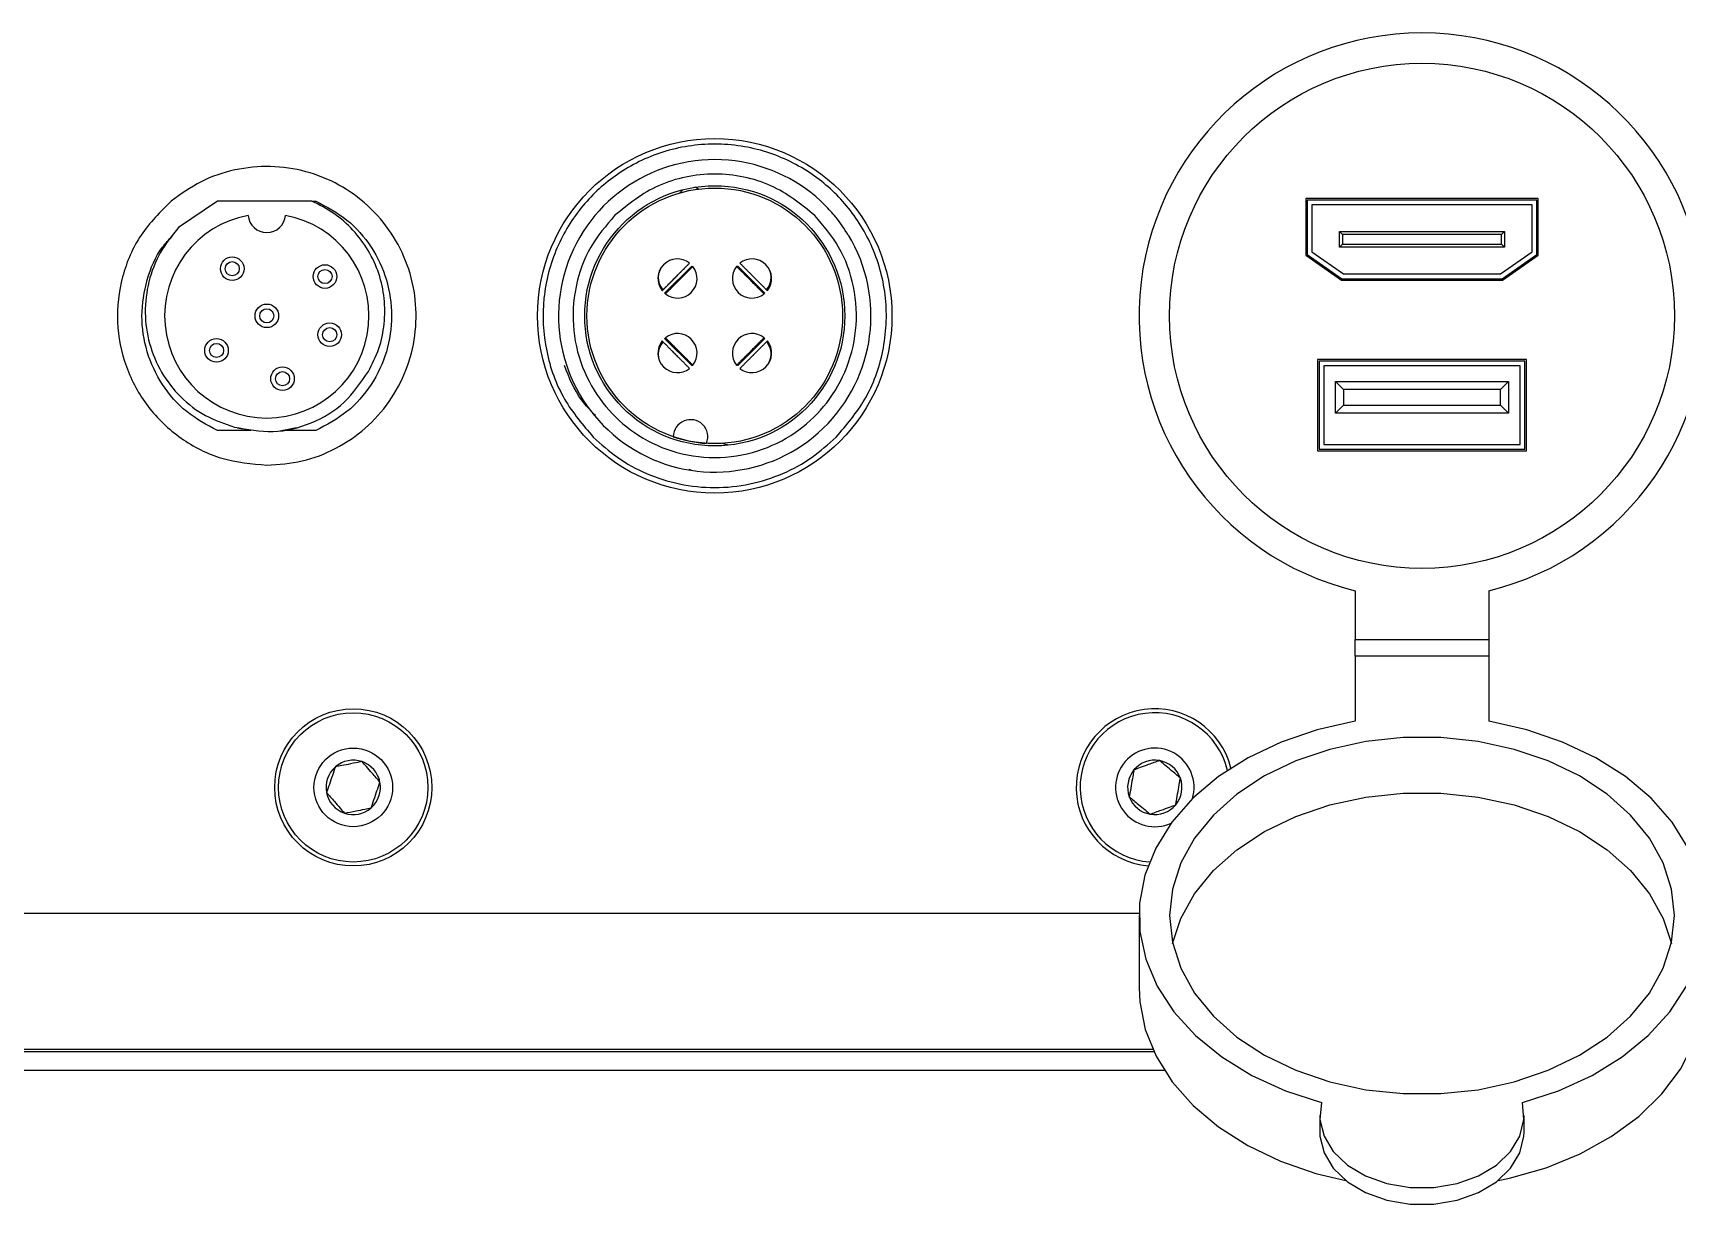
# Model space of a CAD drawing. Header units: millimetres. Extents: x 0 to 279, y 0 to 216.
# Drawn here: x 42.84 to 63.76, y 37.14 to 52.04 of the extents above; entities that cross this region are included whole.
import ezdxf

# ---------------------------------------------------------------- set-up
doc = ezdxf.new("R2010")
doc.units = ezdxf.units.MM

msp = doc.modelspace()

# ---------------------------------------------------------------- linework, layer by layer
at = {"color": 7, "linetype": 'Continuous', "lineweight": 25}
for p, q in [((51.106, 50.042), (51.066, 50.002)), ((51.301, 50.051), (51.267, 50.075)), ((45.186, 49.898), (44.689, 49.561)), ((46.383, 49.898), (45.186, 49.898)), ((46.383, 49.898), (46.437, 49.898)), ((61.992, 49.931), (59.032, 49.931)), ((59.032, 49.931), (59.032, 49.21)), ((59.052, 49.911), (59.052, 49.22)), ((61.972, 49.911), (59.052, 49.911)), ((61.912, 49.851), (59.112, 49.851)), ((59.112, 49.851), (59.112, 49.251)), ((61.912, 49.251), (61.912, 49.851)), ((61.972, 49.22), (61.972, 49.911)), ((61.992, 49.21), (61.992, 49.931)), ((59.462, 49.311), (59.462, 49.511)), ((59.462, 49.511), (59.502, 49.471)), ((59.462, 49.511), (61.562, 49.511)), ((59.502, 49.471), (59.502, 49.351)), ((61.522, 49.471), (59.502, 49.471)), ((61.562, 49.511), (61.522, 49.471)), ((61.522, 49.351), (61.522, 49.471)), ((61.562, 49.511), (61.562, 49.311)), ((59.032, 49.21), (59.487, 48.891)), ((59.052, 49.22), (59.493, 48.911)), ((59.112, 49.251), (59.512, 48.971)), ((59.502, 49.351), (59.462, 49.311)), ((61.562, 49.311), (59.462, 49.311)), ((59.502, 49.351), (61.522, 49.351)), ((61.512, 48.971), (61.912, 49.251)), ((61.522, 49.351), (61.562, 49.311)), ((61.531, 48.911), (61.972, 49.22)), ((61.537, 48.891), (61.992, 49.21)), ((51.188, 49.104), (50.846, 48.762)), ((50.878, 48.73), (51.22, 49.072)), ((51.22, 49.072), (51.233, 49.067)), ((51.804, 49.072), (52.145, 48.73)), ((59.512, 48.971), (61.512, 48.971)), ((52.025, 48.915), (51.989, 48.951)), ((59.487, 48.891), (61.537, 48.891)), ((59.493, 48.911), (61.531, 48.911)), ((52.145, 48.73), (52.14, 48.717)), ((50.878, 48.147), (50.883, 48.16)), ((51.22, 47.805), (50.878, 48.147)), ((52.145, 48.147), (51.804, 47.805)), ((50.999, 47.961), (51.035, 47.925)), ((51.989, 47.925), (52.025, 47.961)), ((51.804, 47.805), (51.79, 47.81)), ((61.842, 47.881), (59.182, 47.881)), ((59.182, 47.881), (59.182, 46.721)), ((59.202, 47.861), (59.202, 46.741)), ((61.822, 47.861), (59.202, 47.861)), ((59.262, 47.801), (59.262, 46.801)), ((61.762, 47.801), (59.262, 47.801)), ((61.762, 46.801), (61.762, 47.801)), ((61.822, 46.741), (61.822, 47.861)), ((61.842, 46.721), (61.842, 47.881)), ((59.412, 47.201), (59.412, 47.601)), ((59.412, 47.601), (59.512, 47.501)), ((59.412, 47.601), (61.612, 47.601)), ((59.512, 47.501), (59.512, 47.301)), ((61.512, 47.501), (59.512, 47.501)), ((61.612, 47.601), (61.512, 47.501)), ((61.512, 47.301), (61.512, 47.501)), ((61.612, 47.601), (61.612, 47.201)), ((59.512, 47.301), (59.412, 47.201)), ((59.512, 47.301), (61.512, 47.301)), ((61.512, 47.301), (61.612, 47.201)), ((61.612, 47.201), (59.412, 47.201)), ((45.608, 46.978), (45.186, 46.978)), ((45.433, 47.014), (45.508, 46.999)), ((46.19, 47.014), (45.982, 46.972)), ((46.437, 46.978), (46.015, 46.978)), ((51.683, 46.792), (51.612, 46.815)), ((59.182, 46.721), (61.842, 46.721)), ((59.202, 46.741), (61.822, 46.741)), ((59.262, 46.801), (61.762, 46.801)), ((51.219, 46.472), (51.186, 46.482)), ((59.662, 44.94), (59.662, 44.321)), ((61.362, 44.94), (61.362, 44.321)), ((59.662, 44.321), (61.362, 44.321)), ((59.662, 44.109), (59.662, 44.321)), ((61.362, 44.321), (61.362, 44.109)), ((59.662, 44.109), (59.662, 43.28)), ((61.362, 44.109), (59.662, 44.109)), ((61.362, 44.109), (61.362, 43.28)), ((26.912, 40.838), (56.912, 40.838)), ((56.912, 40.806), (56.912, 39.887)), ((22.405, 39.108), (57.085, 39.108)), ((57.101, 39.072), (22.405, 39.072)), ((22.405, 38.838), (57.232, 38.838)), ((59.212, 38.261), (59.212, 38.049)), ((61.812, 38.049), (61.812, 38.261))]:
    msp.add_line(p, q, dxfattribs=at)
at = {"color": 7, "linetype": 'Continuous', "lineweight": 25, "flags": 128}
for points in [[(51.79, 49.067), (51.794, 49.068), (51.804, 49.072)], [(50.883, 48.717), (50.882, 48.721), (50.878, 48.73)], [(52.14, 48.16), (52.142, 48.156), (52.145, 48.146)], [(51.233, 47.81), (51.229, 47.808), (51.22, 47.805)], [(59.662, 43.28), (59.178, 43.171), (58.721, 43.015), (58.3, 42.815), (57.922, 42.575), (57.596, 42.299), (57.328, 41.995), (57.123, 41.666), (56.986, 41.321), (56.919, 40.965), (56.923, 40.606), (56.998, 40.251), (57.144, 39.907), (57.356, 39.581), (57.631, 39.279), (57.964, 39.008), (58.347, 38.773), (58.773, 38.577), (59.233, 38.427)], [(61.79, 38.427), (62.251, 38.577), (62.677, 38.773), (63.06, 39.008), (63.392, 39.279), (63.667, 39.581), (63.88, 39.907), (64.025, 40.251), (64.101, 40.606), (64.105, 40.965), (64.038, 41.321), (63.9, 41.666), (63.695, 41.995), (63.427, 42.299), (63.101, 42.575), (62.724, 42.815), (62.302, 43.015), (61.845, 43.171), (61.362, 43.28)], [(63.725, 40.806), (63.689, 41.145), (63.582, 41.476), (63.407, 41.792), (63.167, 42.086), (62.867, 42.352), (62.515, 42.583), (62.118, 42.774), (61.686, 42.921), (61.227, 43.021), (60.752, 43.072), (60.272, 43.072), (59.797, 43.021), (59.338, 42.921), (58.905, 42.774), (58.509, 42.583), (58.157, 42.352), (57.857, 42.086), (57.617, 41.792), (57.442, 41.476), (57.335, 41.145), (57.299, 40.806), (57.335, 40.468), (57.442, 40.137), (57.617, 39.821), (57.857, 39.526), (58.157, 39.261), (58.509, 39.03), (58.905, 38.839), (59.338, 38.691), (59.797, 38.591), (60.272, 38.541), (60.752, 38.541), (61.227, 38.591), (61.686, 38.691), (62.118, 38.839), (62.515, 39.03), (62.867, 39.261), (63.167, 39.526), (63.407, 39.821), (63.582, 40.137), (63.689, 40.468), (63.725, 40.806)], [(57.338, 40.453), (57.442, 40.769), (57.617, 41.085), (57.857, 41.379), (58.157, 41.644), (58.509, 41.875), (58.905, 42.067), (59.338, 42.214), (59.797, 42.314), (60.272, 42.365), (60.752, 42.365), (61.227, 42.314), (61.686, 42.214), (62.118, 42.067), (62.515, 41.875), (62.867, 41.644), (63.167, 41.379), (63.407, 41.085), (63.582, 40.769), (63.686, 40.453)], [(56.912, 39.887), (56.921, 39.709), (56.99, 39.358), (57.129, 39.016), (57.333, 38.692), (57.599, 38.391), (57.922, 38.119), (58.295, 37.881), (58.712, 37.682), (59.163, 37.527), (59.543, 37.435)], [(61.48, 37.435), (61.624, 37.466), (62.09, 37.599), (62.525, 37.777), (62.921, 37.995), (63.27, 38.251), (63.565, 38.538), (63.801, 38.852), (63.972, 39.185), (64.077, 39.533), (64.112, 39.887)], [(59.233, 38.427), (59.214, 38.213), (59.265, 38.002), (59.383, 37.804), (59.563, 37.632), (59.795, 37.494), (60.065, 37.397), (60.36, 37.348), (60.663, 37.348), (60.958, 37.397), (61.229, 37.494), (61.46, 37.632), (61.64, 37.804), (61.759, 38.002), (61.81, 38.213), (61.79, 38.427)], [(59.212, 38.049), (59.214, 38.001), (59.265, 37.789), (59.383, 37.592), (59.563, 37.42), (59.795, 37.282), (60.065, 37.185), (60.36, 37.136), (60.663, 37.136), (60.958, 37.185), (61.229, 37.282), (61.46, 37.42), (61.64, 37.592), (61.759, 37.789), (61.81, 38.001), (61.812, 38.049)]]:
    msp.add_lwpolyline(points, dxfattribs=at)
at = {"color": 7, "linetype": 'Continuous', "lineweight": 25}
for centre, radius in [((60.512, 48.438), 3.213), ((51.512, 48.438), 2.255), ((51.512, 48.438), 1.655), ((51.512, 48.438), 1.626), ((45.372, 49.038), 0.15), ((45.372, 49.038), 0.09), ((46.552, 48.938), 0.15), ((46.552, 48.938), 0.09), ((45.812, 48.438), 0.15), ((45.812, 48.438), 0.09), ((46.612, 48.198), 0.15), ((45.172, 47.998), 0.15), ((46.612, 48.198), 0.09), ((45.172, 47.998), 0.09), ((46.012, 47.638), 0.15), ((46.012, 47.638), 0.09), ((46.912, 42.438), 1), ((46.912, 42.438), 0.95), ((46.912, 42.438), 0.5)]:
    msp.add_circle(centre, radius, dxfattribs=at)
for centre, radius, start, end in [((60.512, 48.438), 3.6, 283.6571, 256.3429), ((51.512, 48.438), 1.988, 82.4856, 31.1489), ((51.512, 48.438), 1.988, 45, 82.4856), ((45.812, 48.438), 1.3, 100.5928, 79.4072), ((45.812, 49.738), 0.24, 185.2964, 354.7036), ((51.038, 48.913), 0.249, 51.7331, 218.2686), ((51.033, 48.917), 0.243, 135.0017, 219.6113), ((51.025, 48.925), 0.232, 135, 222.0039), ((51.038, 48.913), 0.249, 314.9998, 38.2808), ((51.986, 48.913), 0.249, 141.7214, 225.0002), ((51.986, 48.913), 0.249, 321.7331, 128.2686), ((51.991, 48.917), 0.243, 320.3904, 45.0055), ((51.998, 48.925), 0.232, 316.5298, 45), ((51.038, 48.913), 0.249, 231.7214, 315.0002), ((51.986, 48.913), 0.249, 224.9998, 308.2808), ((51.038, 47.964), 0.249, 44.9998, 128.2808), ((51.038, 47.964), 0.249, 321.7214, 45.0002), ((51.986, 47.964), 0.249, 134.9998, 218.2808), ((51.986, 47.964), 0.249, 51.7214, 135.0002), ((51.038, 47.964), 0.249, 141.7331, 308.2686), ((51.033, 47.959), 0.243, 140.3904, 224.9981), ((51.025, 47.952), 0.232, 136.5298, 225), ((51.986, 47.964), 0.249, 231.7331, 38.2686), ((51.991, 47.959), 0.243, 315.0039, 39.6113), ((51.998, 47.952), 0.232, 315.0002, 37.3906), ((51.204, 46.898), 0.219, 338.2132, 179.1742), ((51.512, 48.438), 1.626, 251.0692, 266.3182), ((57.112, 42.438), 1, 14.2245, 265.0706), ((57.112, 42.438), 0.95, 13.1751, 265.9293), ((57.112, 42.438), 0.5, 343.2109, 294.6167), ((46.912, 42.438), 0.346, 131.1183, 191.1183), ((46.912, 42.438), 0.346, 71.1183, 131.1183), ((46.912, 42.438), 0.346, 11.1183, 71.1183), ((57.112, 42.438), 0.346, 80.1489, 140.1489), ((57.112, 42.438), 0.346, 20.1489, 80.1489), ((46.912, 42.438), 0.346, 311.1183, 11.1183), ((57.112, 42.438), 0.346, 140.1489, 200.1489), ((57.112, 42.438), 0.346, 320.1489, 20.1489), ((46.912, 42.438), 0.346, 191.1183, 251.1183), ((57.112, 42.438), 0.346, 200.1489, 260.1489), ((46.912, 42.438), 0.346, 251.1183, 311.1183), ((57.112, 42.438), 0.346, 260.1489, 320.1489)]:
    msp.add_arc(centre, radius, start, end, dxfattribs=at)
for points, knots in [([(53.057, 46.894), (53.188, 47.049), (53.462, 47.371), (53.683, 47.992), (53.72, 48.664), (53.551, 49.307), (53.218, 49.849), (52.754, 50.271), (52.175, 50.555), (51.512, 50.658), (50.849, 50.555), (50.27, 50.271), (49.806, 49.849), (49.472, 49.307), (49.304, 48.664), (49.34, 47.992), (49.561, 47.371), (49.835, 47.049), (49.967, 46.894)], [0, 0, 0, 0, 0.059177, 0.122889, 0.188614, 0.253316, 0.314228, 0.372183, 0.43462, 0.5, 0.56538, 0.627817, 0.685772, 0.746684, 0.811386, 0.877111, 0.940823, 1, 1, 1, 1]), ([(52.787, 49.713), (52.609, 49.857), (52.336, 50.077), (51.881, 50.215), (51.512, 50.255), (51.143, 50.215), (50.687, 50.077), (50.414, 49.857), (50.237, 49.713)], [0, 0, 0, 0, 0.239457, 0.368361, 0.5, 0.631639, 0.760543, 1, 1, 1, 1]), ([(47.104, 47.729), (47.153, 47.824), (47.251, 48.017), (47.315, 48.336), (47.317, 48.661), (47.248, 48.979), (47.111, 49.274), (46.916, 49.534), (46.672, 49.752), (46.48, 49.849), (46.383, 49.898)], [0, 0, 0, 0, 0.124789, 0.24977, 0.374558, 0.499501, 0.624536, 0.749968, 0.874833, 1, 1, 1, 1]), ([(53.211, 49.466), (53.161, 49.544), (53.073, 49.678), (52.963, 49.795), (52.917, 49.844)], [0, 0, 0, 0, 0.580232, 1, 1, 1, 1]), ([(50.237, 49.713), (50.128, 49.585), (49.902, 49.319), (49.72, 48.807), (49.689, 48.252), (49.829, 47.721), (50.104, 47.274), (50.487, 46.925), (50.964, 46.691), (51.512, 46.606), (52.059, 46.691), (52.537, 46.925), (52.92, 47.274), (53.195, 47.721), (53.334, 48.252), (53.304, 48.807), (53.122, 49.319), (52.896, 49.585), (52.787, 49.713)], [0, 0, 0, 0, 0.059177, 0.122889, 0.188614, 0.253316, 0.314228, 0.372183, 0.43462, 0.5, 0.56538, 0.627817, 0.685772, 0.746684, 0.811386, 0.877111, 0.940823, 1, 1, 1, 1]), ([(45.186, 46.978), (45.049, 47.051), (44.776, 47.197), (44.467, 47.553), (44.269, 47.975), (44.2, 48.439), (44.273, 48.898), (44.416, 49.249), (44.565, 49.405), (44.607, 49.449)], [0, 0, 0, 0, 0.156374, 0.312748, 0.469122, 0.625496, 0.78187, 0.938244, 1, 1, 1, 1]), ([(44.689, 49.561), (44.605, 49.458), (44.439, 49.252), (44.297, 48.875), (44.248, 48.478), (44.304, 48.082), (44.458, 47.712), (44.704, 47.397), (45.023, 47.15), (45.274, 47.065), (45.4, 47.023)], [0, 0, 0, 0, 0.12499, 0.25014, 0.375088, 0.499998, 0.625024, 0.749869, 0.874958, 1, 1, 1, 1]), ([(51.017, 48.933), (51.027, 48.943), (51.042, 48.959), (51.078, 48.994), (51.109, 49.026), (51.136, 49.052), (51.155, 49.071), (51.168, 49.084), (51.178, 49.095), (51.186, 49.102), (51.191, 49.107), (51.192, 49.108), (51.192, 49.108)], [0, 0, 0, 0, 0.2504797, 0.3744171, 0.4994734, 0.6243045, 0.6858396, 0.7496369, 0.8113949, 0.8749046, 0.9372405, 1, 1, 1, 1]), ([(51.233, 49.067), (51.233, 49.067), (51.232, 49.066), (51.228, 49.061), (51.22, 49.053), (51.209, 49.042), (51.197, 49.03), (51.178, 49.01), (51.151, 48.984), (51.12, 48.952), (51.084, 48.917), (51.069, 48.902), (51.058, 48.892)], [0, 0, 0, 0, 0.062759, 0.125095, 0.188271, 0.250363, 0.313837, 0.375696, 0.500527, 0.625583, 0.74952, 1, 1, 1, 1]), ([(51.965, 48.892), (51.955, 48.902), (51.94, 48.917), (51.904, 48.952), (51.873, 48.984), (51.846, 49.01), (51.827, 49.03), (51.814, 49.042), (51.804, 49.053), (51.796, 49.061), (51.791, 49.066), (51.791, 49.067), (51.79, 49.067)], [0, 0, 0, 0, 0.25048, 0.374418, 0.499474, 0.624305, 0.68584, 0.749637, 0.811395, 0.874905, 0.937241, 1, 1, 1, 1]), ([(51.832, 49.108), (51.832, 49.108), (51.833, 49.107), (51.838, 49.102), (51.845, 49.095), (51.856, 49.084), (51.869, 49.071), (51.888, 49.052), (51.914, 49.026), (51.946, 48.994), (51.981, 48.959), (51.997, 48.943), (52.007, 48.933)], [0, 0, 0, 0, 0.062759, 0.125095, 0.18827, 0.250363, 0.313836, 0.375696, 0.500527, 0.625583, 0.74952, 1, 1, 1, 1]), ([(50.842, 48.758), (50.842, 48.759), (50.843, 48.759), (50.848, 48.764), (50.855, 48.772), (50.866, 48.782), (50.879, 48.795), (50.898, 48.814), (50.925, 48.841), (50.956, 48.872), (50.991, 48.908), (51.007, 48.923), (51.017, 48.933)], [0, 0, 0, 0, 0.062759, 0.125095, 0.18827, 0.250363, 0.313836, 0.375696, 0.500527, 0.625583, 0.74952, 1, 1, 1, 1]), ([(51.058, 48.892), (51.048, 48.882), (51.033, 48.866), (50.998, 48.83), (50.966, 48.799), (50.94, 48.772), (50.92, 48.753), (50.908, 48.741), (50.897, 48.73), (50.889, 48.723), (50.884, 48.718), (50.884, 48.717), (50.883, 48.717)], [0, 0, 0, 0, 0.25048, 0.374418, 0.499474, 0.624305, 0.68584, 0.749637, 0.811395, 0.874905, 0.937241, 1, 1, 1, 1]), ([(52.14, 48.717), (52.14, 48.717), (52.139, 48.718), (52.134, 48.723), (52.127, 48.73), (52.116, 48.741), (52.103, 48.753), (52.084, 48.772), (52.057, 48.799), (52.026, 48.83), (51.991, 48.866), (51.976, 48.882), (51.965, 48.892)], [0, 0, 0, 0, 0.062759, 0.125095, 0.188271, 0.250363, 0.313837, 0.375696, 0.500527, 0.625583, 0.74952, 1, 1, 1, 1]), ([(52.007, 48.933), (52.017, 48.923), (52.032, 48.908), (52.068, 48.872), (52.099, 48.841), (52.126, 48.814), (52.145, 48.795), (52.158, 48.782), (52.168, 48.772), (52.176, 48.764), (52.181, 48.759), (52.181, 48.759), (52.182, 48.758)], [0, 0, 0, 0, 0.25048, 0.374417, 0.499473, 0.624304, 0.68584, 0.749637, 0.811395, 0.874905, 0.937241, 1, 1, 1, 1]), ([(50.883, 48.16), (50.884, 48.159), (50.884, 48.159), (50.889, 48.154), (50.897, 48.146), (50.908, 48.136), (50.92, 48.123), (50.94, 48.104), (50.966, 48.078), (50.998, 48.046), (51.033, 48.01), (51.048, 47.995), (51.058, 47.985)], [0, 0, 0, 0, 0.062759, 0.125095, 0.188271, 0.250363, 0.313837, 0.375696, 0.500527, 0.625583, 0.74952, 1, 1, 1, 1]), ([(51.965, 47.985), (51.976, 47.995), (51.991, 48.01), (52.026, 48.046), (52.057, 48.078), (52.084, 48.104), (52.103, 48.123), (52.116, 48.136), (52.127, 48.146), (52.134, 48.154), (52.139, 48.159), (52.14, 48.159), (52.14, 48.16)], [0, 0, 0, 0, 0.25048, 0.374418, 0.499474, 0.624305, 0.68584, 0.749637, 0.811395, 0.874905, 0.937241, 1, 1, 1, 1]), ([(51.017, 47.943), (51.007, 47.954), (50.991, 47.969), (50.956, 48.004), (50.925, 48.036), (50.898, 48.062), (50.879, 48.082), (50.866, 48.094), (50.855, 48.105), (50.848, 48.112), (50.843, 48.117), (50.842, 48.118), (50.842, 48.118)], [0, 0, 0, 0, 0.2504797, 0.3744171, 0.4994734, 0.6243045, 0.6858396, 0.7496369, 0.8113949, 0.8749046, 0.9372405, 1, 1, 1, 1]), ([(51.192, 47.768), (51.192, 47.769), (51.191, 47.769), (51.186, 47.774), (51.178, 47.782), (51.168, 47.792), (51.155, 47.805), (51.136, 47.824), (51.109, 47.851), (51.078, 47.882), (51.042, 47.918), (51.027, 47.933), (51.017, 47.943)], [0, 0, 0, 0, 0.062759, 0.125095, 0.18827, 0.250363, 0.313836, 0.375696, 0.500527, 0.625583, 0.74952, 1, 1, 1, 1]), ([(51.058, 47.985), (51.069, 47.975), (51.084, 47.96), (51.12, 47.924), (51.151, 47.893), (51.178, 47.866), (51.197, 47.847), (51.209, 47.834), (51.22, 47.824), (51.228, 47.816), (51.232, 47.811), (51.233, 47.81), (51.233, 47.81)], [0, 0, 0, 0, 0.2504802, 0.3744176, 0.4994738, 0.6243048, 0.6858398, 0.7496371, 0.811395, 0.8749047, 0.9372406, 1, 1, 1, 1]), ([(51.79, 47.81), (51.791, 47.81), (51.791, 47.811), (51.796, 47.816), (51.804, 47.824), (51.814, 47.834), (51.827, 47.847), (51.846, 47.866), (51.873, 47.893), (51.904, 47.924), (51.94, 47.96), (51.955, 47.975), (51.965, 47.985)], [0, 0, 0, 0, 0.062759, 0.125095, 0.188271, 0.250363, 0.313837, 0.375696, 0.500527, 0.625583, 0.74952, 1, 1, 1, 1]), ([(52.007, 47.943), (51.997, 47.933), (51.981, 47.918), (51.946, 47.882), (51.914, 47.851), (51.888, 47.824), (51.869, 47.805), (51.856, 47.793), (51.845, 47.782), (51.838, 47.774), (51.833, 47.769), (51.832, 47.769), (51.832, 47.768)], [0, 0, 0, 0, 0.25048, 0.374417, 0.499473, 0.624304, 0.68584, 0.749637, 0.811395, 0.874905, 0.937241, 1, 1, 1, 1]), ([(52.182, 48.118), (52.181, 48.118), (52.181, 48.117), (52.176, 48.112), (52.168, 48.105), (52.158, 48.094), (52.145, 48.082), (52.126, 48.062), (52.099, 48.036), (52.068, 48.004), (52.032, 47.969), (52.017, 47.954), (52.007, 47.943)], [0, 0, 0, 0, 0.0627593, 0.125095, 0.1882704, 0.2503632, 0.3138363, 0.3756962, 0.5005268, 0.6255827, 0.7495197, 1, 1, 1, 1]), ([(49.994, 47.168), (49.932, 47.233), (49.756, 47.415), (49.66, 47.652), (49.599, 47.806)], [0, 0, 0, 0, 0.352401, 1, 1, 1, 1]), ([(49.967, 46.894), (50.066, 46.804), (50.271, 46.621), (50.645, 46.419), (51.064, 46.284), (51.512, 46.238), (51.96, 46.284), (52.379, 46.419), (52.753, 46.621), (52.957, 46.804), (53.057, 46.894)], [0, 0, 0, 0, 0.116516, 0.240011, 0.368641, 0.5, 0.631359, 0.759989, 0.883484, 1, 1, 1, 1]), ([(46.684, 42.699), (46.678, 42.681), (46.66, 42.628), (46.627, 42.532), (46.595, 42.438), (46.577, 42.388), (46.572, 42.372)], [0, 0, 0, 0, 0.180942, 0.506293, 0.843975, 1, 1, 1, 1]), ([(47.024, 42.766), (46.975, 42.757), (46.892, 42.74), (46.771, 42.716), (46.711, 42.705), (46.684, 42.699)], [0, 0, 0, 0, 0.439117, 0.751367, 1, 1, 1, 1]), ([(47.252, 42.505), (47.219, 42.542), (47.163, 42.606), (47.082, 42.699), (47.042, 42.746), (47.024, 42.766)], [0, 0, 0, 0, 0.439117, 0.751367, 1, 1, 1, 1]), ([(57.171, 42.78), (57.125, 42.763), (57.045, 42.733), (56.929, 42.691), (56.871, 42.67), (56.846, 42.66)], [0, 0, 0, 0, 0.439117, 0.751367, 1, 1, 1, 1]), ([(57.437, 42.558), (57.399, 42.589), (57.334, 42.644), (57.239, 42.723), (57.192, 42.762), (57.171, 42.78)], [0, 0, 0, 0, 0.4391165, 0.7513669, 1, 1, 1, 1]), ([(47.14, 42.177), (47.145, 42.193), (47.163, 42.244), (47.194, 42.338), (47.227, 42.434), (47.245, 42.486), (47.252, 42.505)], [0, 0, 0, 0, 0.1560255, 0.4937074, 0.8190578, 1, 1, 1, 1]), ([(56.846, 42.66), (56.843, 42.641), (56.833, 42.586), (56.816, 42.486), (56.799, 42.389), (56.79, 42.336), (56.787, 42.319)], [0, 0, 0, 0, 0.180942, 0.506293, 0.843975, 1, 1, 1, 1]), ([(57.378, 42.216), (57.381, 42.233), (57.39, 42.286), (57.407, 42.383), (57.424, 42.484), (57.434, 42.538), (57.437, 42.558)], [0, 0, 0, 0, 0.156025, 0.493707, 0.819058, 1, 1, 1, 1]), ([(46.572, 42.372), (46.605, 42.334), (46.66, 42.27), (46.741, 42.177), (46.782, 42.131), (46.8, 42.111)], [0, 0, 0, 0, 0.439117, 0.751367, 1, 1, 1, 1]), ([(56.787, 42.319), (56.825, 42.287), (56.89, 42.233), (56.985, 42.154), (57.032, 42.114), (57.053, 42.097)], [0, 0, 0, 0, 0.439117, 0.751367, 1, 1, 1, 1]), ([(46.8, 42.111), (46.848, 42.12), (46.932, 42.136), (47.053, 42.16), (47.113, 42.172), (47.14, 42.177)], [0, 0, 0, 0, 0.439117, 0.751367, 1, 1, 1, 1]), ([(57.053, 42.097), (57.099, 42.114), (57.179, 42.143), (57.295, 42.186), (57.352, 42.207), (57.378, 42.216)], [0, 0, 0, 0, 0.4391165, 0.7513669, 1, 1, 1, 1])]:
    msp.add_open_spline(points, degree=3, knots=knots, dxfattribs=at)
for points in [[(45.812, 46.538), (45.964, 46.549), (46.267, 46.57), (46.697, 46.738), (47.076, 46.995), (47.382, 47.337), (47.599, 47.741), (47.713, 48.185), (47.719, 48.644), (47.616, 49.091), (47.409, 49.501), (47.111, 49.85), (46.739, 50.118), (46.314, 50.29), (45.859, 50.356), (45.404, 50.311), (44.966, 50.165), (44.719, 49.987), (44.596, 49.898)], [(44.596, 49.898), (44.458, 49.761), (44.182, 49.487), (43.95, 48.941), (43.883, 48.359), (43.997, 47.782), (44.279, 47.265), (44.703, 46.861), (45.231, 46.59), (45.618, 46.556), (45.812, 46.538)], [(46.437, 49.898), (46.574, 49.825), (46.848, 49.68), (47.156, 49.324), (47.355, 48.902), (47.423, 48.438), (47.355, 47.975), (47.156, 47.553), (46.848, 47.197), (46.574, 47.051), (46.437, 46.978)], [(45.4, 47.023), (45.564, 46.992), (45.892, 46.931), (46.386, 47.053), (46.821, 47.315), (47.009, 47.591), (47.104, 47.729)]]:
    msp.add_open_spline(points, degree=3, dxfattribs=at)

doc.saveas('drawing.dxf')
